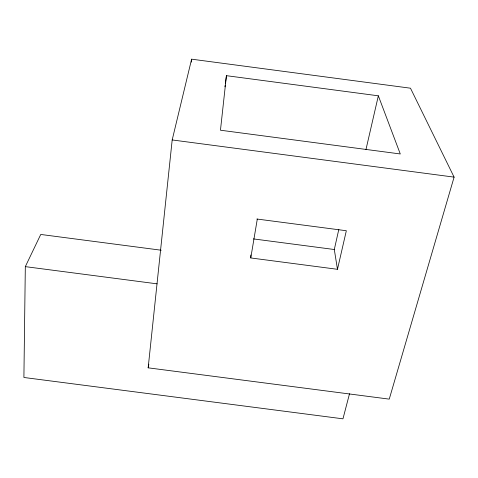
<?xml version="1.0" encoding="UTF-8"?>
<svg xmlns="http://www.w3.org/2000/svg" width="478" height="478" viewBox="0 0 478 478"><rect width="100%" height="100%" fill="white"/><g stroke="black" fill="none" stroke-linecap="round" stroke-linejoin="round"><path stroke-width="0.72" d="M161.206 250.221L40.75 234.453L25.322 266.634L23.9 377.477L342.965 418.83L349.526 393.681M256.889 219.02L346.335 230.737L337.474 269.305L250.765 257.953L250.813 254.977M148.162 367.833L172.188 139.946L191.612 59.17L410.477 88.197L454.1 177.129L389.247 399.13L148.162 367.833L148.843 364.188M226.435 75.679L220.46 130.219L400.283 153.964L378.343 95.815L226.435 75.679L225.341 83.823M191.284 62.14L191.612 59.17M224.941 86.781L225.144 85.305M250.765 257.953L257.307 219.049M337.474 269.305L334.301 249.51L338.83 229.332M365.963 149.548L378.343 95.815M253.304 238.892L334.301 249.51M25.322 266.634L157.137 283.848M172.188 139.946L454.1 177.129"/></g></svg>
